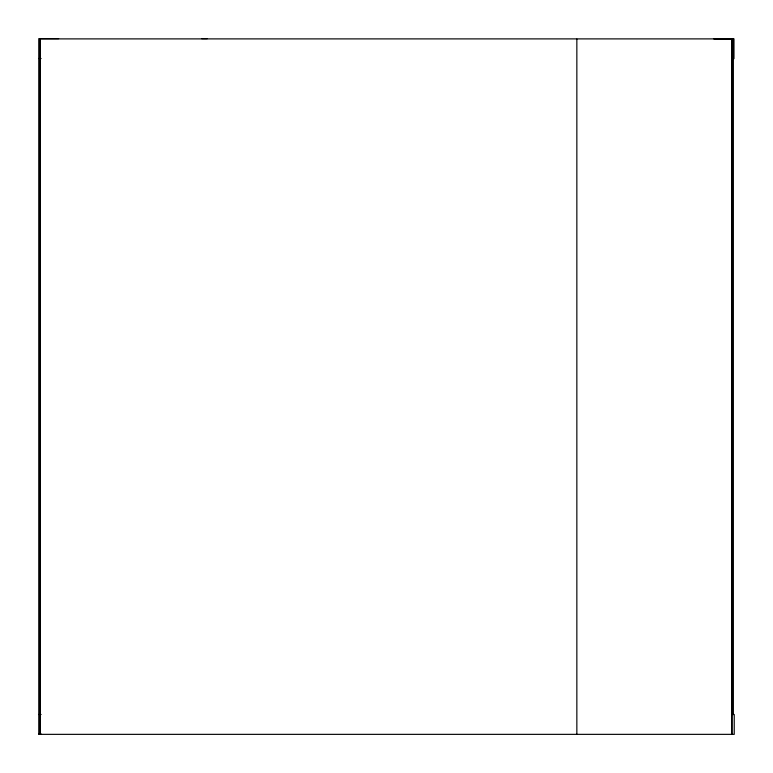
<?xml version="1.0" encoding="UTF-8"?>
<svg xmlns="http://www.w3.org/2000/svg" width="773" height="773" viewBox="0 0 773 773"><rect width="100%" height="100%" fill="white"/><g stroke="black" fill="none" stroke-linecap="round" stroke-linejoin="round"><path stroke-width="1.16" d="M58.642 38.65L38.766 38.65L38.766 734.35L734.234 734.35L734.234 714.484L731.896 714.484M201.705 38.65L207.27 38.65M713.489 38.65L733.364 38.65L733.364 714.61M714.107 38.834L733.983 38.834L733.983 58.709L731.645 58.709M38.766 58.516L41.104 58.516M38.766 714.484L41.104 714.484M38.766 733.925L41.104 733.925M731.963 734.35L731.963 38.892L39.829 38.892L39.829 734.35M731.76 38.892L731.76 734.35M576.851 39.075L576.851 734.35M40.032 38.892L40.032 734.35"/></g></svg>
